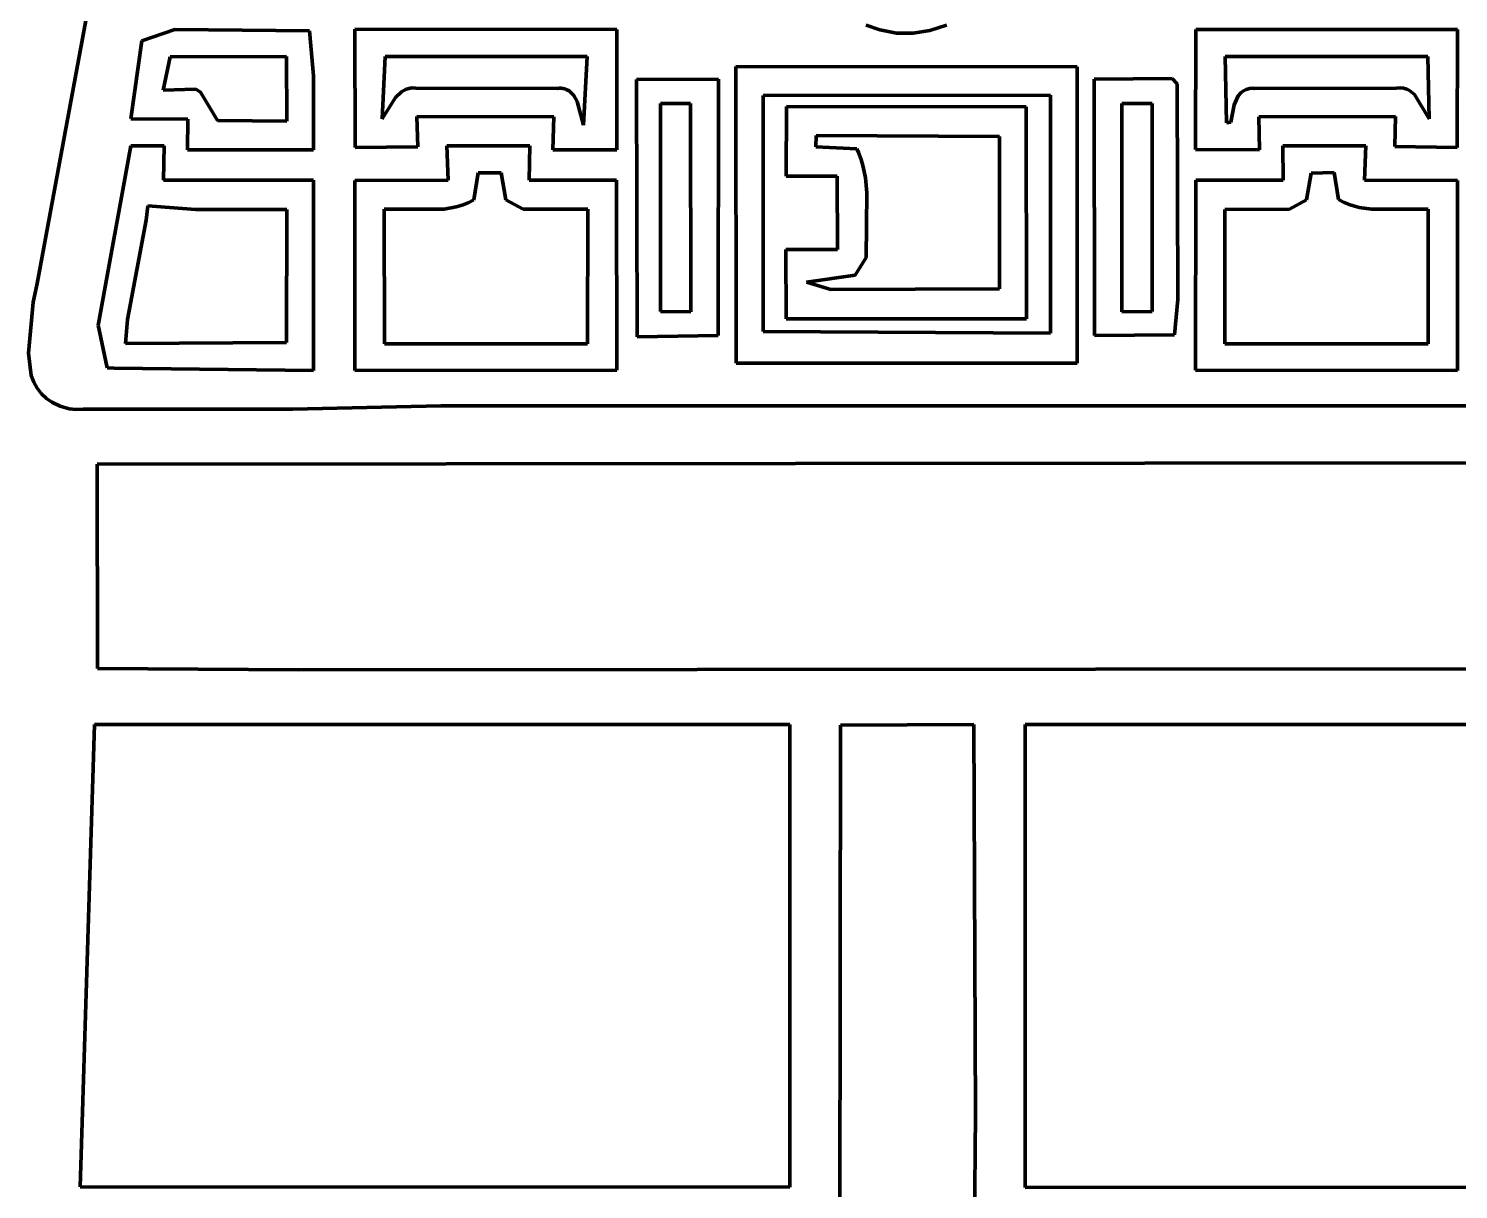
# Model space of a CAD drawing. Header units: millimetres. Extents: x 0 to 17.8, y 0 to 10.
# Drawn here: x 7.422 to 9.811, y 2.263 to 4.202 of the extents above; entities that cross this region are included whole.
import ezdxf

# ---------------------------------------------------------------- set-up
doc = ezdxf.new("R2010")
doc.units = ezdxf.units.MM
doc.layers.add('color#010101ff', color=7, linetype='CONTINUOUS', lineweight=100)
doc.layers.add('color#ffffffff', color=7, linetype='CONTINUOUS', lineweight=100)

msp = doc.modelspace()

# ---------------------------------------------------------------- linework, layer by layer
at = {"layer": 'color#010101ff'}
for p, q in [((7.8372, 5.937), (7.4368, 3.7765)), ((8.8448, 4.2001), (8.8218, 4.208)), ((8.9559, 4.208), (8.9283, 4.1989)), ((7.593, 4.0514), (7.6117, 4.182)), ((7.6117, 4.182), (7.6665, 4.2006)), ((7.6665, 4.2006), (7.8918, 4.1985)), ((7.8918, 4.1985), (7.8984, 4.1234)), ((7.9677, 4.2012), (8.4055, 4.2007)), ((7.9681, 4.0039), (7.9677, 4.2012)), ((8.4055, 4.2007), (8.4055, 4)), ((8.8725, 4.1949), (8.8448, 4.2001)), ((8.9004, 4.1946), (8.8725, 4.1949)), ((8.9283, 4.1989), (8.9004, 4.1946)), ((9.3724, 4.0001), (9.3725, 4.2007)), ((9.3725, 4.2007), (9.8102, 4.201)), ((9.8102, 4.201), (9.8095, 4.0039)), ((7.6591, 4.1554), (7.6471, 4.0995)), ((7.8532, 4.1555), (7.6591, 4.1554)), ((7.8539, 4.0475), (7.8532, 4.1555)), ((8.018, 4.1558), (8.013, 4.0513)), ((8.3557, 4.1556), (8.018, 4.1558)), ((8.3498, 4.0408), (8.3557, 4.1556)), ((8.6044, 4.139), (9.1745, 4.1387)), ((8.6049, 3.6433), (8.6044, 4.139)), ((9.1745, 4.1387), (9.1743, 3.6432)), ((9.7601, 4.1557), (9.4219, 4.1558)), ((9.4219, 4.1558), (9.4241, 4.0447)), ((9.7628, 4.0518), (9.7601, 4.1557)), ((7.8984, 4.1234), (7.8985, 3.9999)), ((8.4383, 4.1171), (8.5752, 4.1179)), ((8.4395, 3.6871), (8.4383, 4.1171)), ((8.5752, 4.1179), (8.5744, 3.6893)), ((9.2027, 4.1179), (9.3332, 4.1192)), ((9.2035, 3.6896), (9.2027, 4.1179)), ((9.3332, 4.1192), (9.3413, 4.1099)), ((9.3413, 4.1099), (9.3428, 3.7498)), ((7.6471, 4.0995), (7.7019, 4.1014)), ((7.7019, 4.1014), (7.7096, 4.0962)), ((7.7096, 4.0962), (7.7382, 4.0488)), ((8.013, 4.0513), (8.0356, 4.0874)), ((8.0356, 4.0874), (8.0453, 4.0969)), ((8.0453, 4.0969), (8.0523, 4.1008)), ((8.0523, 4.1008), (8.0575, 4.1024)), ((8.0575, 4.1024), (8.0632, 4.1032)), ((8.0632, 4.1032), (8.0694, 4.103)), ((8.0694, 4.103), (8.3057, 4.1024)), ((8.3057, 4.1024), (8.3091, 4.1026)), ((8.3091, 4.1026), (8.3123, 4.1026)), ((8.3123, 4.1026), (8.3153, 4.1022)), ((8.3153, 4.1022), (8.3182, 4.1015)), ((8.3182, 4.1015), (8.3208, 4.1006)), ((8.3208, 4.1006), (8.3256, 4.0981)), ((8.3256, 4.0981), (8.3297, 4.0947)), ((8.3297, 4.0947), (8.3332, 4.0906)), ((8.3332, 4.0906), (8.3389, 4.0806)), ((8.6499, 4.0905), (8.6496, 3.696)), ((9.13, 4.0909), (8.6499, 4.0905)), ((9.1298, 3.6937), (9.13, 4.0909)), ((9.4366, 4.0752), (9.4435, 4.0898)), ((9.4435, 4.0898), (9.4484, 4.0955)), ((9.4484, 4.0955), (9.4524, 4.0986)), ((9.4524, 4.0986), (9.457, 4.1008)), ((9.457, 4.1008), (9.4622, 4.1022)), ((9.4622, 4.1022), (9.468, 4.1026)), ((9.468, 4.1026), (9.4712, 4.1024)), ((9.4712, 4.1024), (9.7081, 4.103)), ((9.7081, 4.103), (9.7143, 4.1033)), ((9.7143, 4.1033), (9.7199, 4.1026)), ((9.7199, 4.1026), (9.7251, 4.101)), ((9.7251, 4.101), (9.7297, 4.0987)), ((9.7297, 4.0987), (9.7379, 4.092)), ((9.7379, 4.092), (9.7628, 4.0518)), ((8.3389, 4.0806), (8.3498, 4.0408)), ((8.4782, 4.0774), (8.4782, 3.7294)), ((8.5286, 4.0773), (8.4782, 4.0774)), ((8.5289, 3.7291), (8.5286, 4.0773)), ((8.6881, 3.9556), (8.6886, 4.072)), ((8.6886, 4.072), (9.0893, 4.0716)), ((9.0893, 4.0716), (9.0896, 3.7176)), ((9.2492, 4.0773), (9.2491, 3.7292)), ((9.2996, 4.0774), (9.2492, 4.0773)), ((9.2996, 3.7295), (9.2996, 4.0774)), ((9.4312, 4.0458), (9.4366, 4.0752)), ((7.6884, 4.0511), (7.593, 4.0514)), ((7.6878, 4), (7.6884, 4.0511)), ((7.7382, 4.0488), (7.8539, 4.0475)), ((8.2999, 4.0551), (8.0711, 4.0554)), ((8.0711, 4.0554), (8.0727, 4.0049)), ((8.2986, 4), (8.2999, 4.0551)), ((9.4241, 4.0447), (9.4312, 4.0458)), ((9.7065, 4.0554), (9.4779, 4.0551)), ((9.4779, 4.0551), (9.4791, 3.9999)), ((9.7053, 4.0051), (9.7065, 4.0554)), ((8.7383, 4.0239), (8.7376, 4.0046)), ((9.0445, 4.0223), (8.7383, 4.0239)), ((9.0445, 3.7675), (9.0445, 4.0223)), ((7.5393, 3.7094), (7.5935, 4.0064)), ((7.5935, 4.0064), (7.6487, 4.0065)), ((7.6487, 4.0065), (7.6478, 3.9491)), ((7.8985, 3.9999), (7.6878, 4)), ((8.0727, 4.0049), (7.9681, 4.0039)), ((8.1212, 4.0063), (8.2598, 4.0066)), ((8.1234, 3.949), (8.1212, 4.0063)), ((8.2598, 4.0066), (8.2589, 3.9491)), ((8.4055, 4), (8.2986, 4)), ((8.7376, 4.0046), (8.8062, 4.0012)), ((8.8062, 4.0012), (8.8089, 3.9953)), ((8.8089, 3.9953), (8.8135, 3.9835)), ((9.4791, 3.9999), (9.3724, 4.0001)), ((9.518, 4.0065), (9.6565, 4.0063)), ((9.5189, 3.9491), (9.518, 4.0065)), ((9.6565, 4.0063), (9.6546, 3.9491)), ((9.8095, 4.0039), (9.7053, 4.0051)), ((8.8135, 3.9835), (8.8171, 3.9714)), ((8.8171, 3.9714), (8.8206, 3.953)), ((7.6478, 3.9491), (7.8983, 3.9493)), ((7.8983, 3.9493), (7.8985, 3.6312)), ((7.9677, 3.6312), (7.9678, 3.9486)), ((7.9678, 3.9486), (8.1234, 3.949)), ((8.1738, 3.9616), (8.1663, 3.9162)), ((8.2121, 3.9613), (8.1738, 3.9616)), ((8.22, 3.9162), (8.2121, 3.9613)), ((8.2589, 3.9491), (8.405, 3.9489)), ((8.405, 3.9489), (8.4055, 3.6316)), ((8.7737, 3.9558), (8.6881, 3.9556)), ((8.774, 3.8333), (8.7737, 3.9558)), ((8.8206, 3.953), (8.8228, 3.928)), ((9.3722, 3.6317), (9.3727, 3.9489)), ((9.3727, 3.9489), (9.5189, 3.9491)), ((9.5657, 3.961), (9.5577, 3.9162)), ((9.6041, 3.9617), (9.5657, 3.961)), ((9.6112, 3.9167), (9.6041, 3.9617)), ((9.6546, 3.9491), (9.81, 3.9486)), ((9.81, 3.9486), (9.8101, 3.631)), ((8.8228, 3.928), (8.8219, 3.8201)), ((7.6215, 3.9061), (7.6188, 3.8821)), ((7.7014, 3.9001), (7.6215, 3.9061)), ((7.8539, 3.9002), (7.7014, 3.9001)), ((7.8531, 3.6779), (7.8539, 3.9002)), ((8.1166, 3.9008), (8.0168, 3.9006)), ((8.0168, 3.9006), (8.0169, 3.6759)), ((8.137, 3.9045), (8.1166, 3.9008)), ((8.147, 3.9074), (8.137, 3.9045)), ((8.1568, 3.9113), (8.147, 3.9074)), ((8.1663, 3.9162), (8.1568, 3.9113)), ((8.2486, 3.9005), (8.22, 3.9162)), ((8.3567, 3.9004), (8.2486, 3.9005)), ((8.3563, 3.6758), (8.3567, 3.9004)), ((9.5293, 3.9005), (9.4211, 3.9003)), ((9.4211, 3.9003), (9.4214, 3.6758)), ((9.5577, 3.9162), (9.5293, 3.9005)), ((9.6208, 3.9117), (9.6112, 3.9167)), ((9.6306, 3.9078), (9.6208, 3.9117)), ((9.6456, 3.9035), (9.6306, 3.9078)), ((9.6661, 3.9004), (9.6456, 3.9035)), ((9.761, 3.9004), (9.6661, 3.9004)), ((9.7608, 3.6757), (9.761, 3.9004)), ((7.6188, 3.8821), (7.5878, 3.7162)), ((8.6883, 3.7176), (8.6876, 3.8333)), ((8.6876, 3.8333), (8.774, 3.8333)), ((8.8219, 3.8201), (8.8036, 3.7903)), ((7.4368, 3.7765), (7.43, 3.7452)), ((8.8036, 3.7903), (8.7223, 3.7789)), ((8.7223, 3.7789), (8.7626, 3.7663)), ((8.7626, 3.7663), (9.0445, 3.7675)), ((7.43, 3.7452), (7.4224, 3.6599)), ((8.4782, 3.7294), (8.5289, 3.7291)), ((9.2491, 3.7292), (9.2996, 3.7295)), ((9.3428, 3.7498), (9.337, 3.6909)), ((7.5388, 3.7068), (7.5393, 3.7094)), ((7.5537, 3.6357), (7.5388, 3.7068)), ((7.5878, 3.7162), (7.5844, 3.6761)), ((9.0896, 3.7176), (8.6883, 3.7176)), ((8.5744, 3.6893), (8.4395, 3.6871)), ((8.6496, 3.696), (9.1298, 3.6937)), ((9.337, 3.6909), (9.2035, 3.6896)), ((7.4224, 3.6599), (7.4269, 3.6226)), ((7.5844, 3.6761), (7.8531, 3.6779)), ((8.0169, 3.6759), (8.3563, 3.6758)), ((9.4214, 3.6758), (9.7608, 3.6757)), ((7.5656, 3.635), (7.5537, 3.6357)), ((7.8985, 3.6312), (7.5656, 3.635)), ((8.4055, 3.6316), (7.9677, 3.6312)), ((9.1743, 3.6432), (8.6049, 3.6433)), ((9.8101, 3.631), (9.3722, 3.6317)), ((7.4269, 3.6226), (7.431, 3.6115)), ((7.431, 3.6115), (7.4367, 3.6014)), ((7.4367, 3.6014), (7.4438, 3.5923)), ((7.4438, 3.5923), (7.4522, 3.5845)), ((7.4522, 3.5845), (7.4615, 3.5779)), ((7.4615, 3.5779), (7.4753, 3.5712)), ((7.4753, 3.5712), (7.4902, 3.5671)), ((7.4902, 3.5671), (7.5018, 3.5659)), ((7.5018, 3.5659), (7.5136, 3.5663)), ((7.5136, 3.5663), (7.8641, 3.5665)), ((7.8641, 3.5665), (8.1113, 3.572)), ((8.1113, 3.572), (10.1109, 3.5718)), ((9.9024, 3.4769), (7.5371, 3.4745)), ((7.5371, 3.4745), (7.5373, 3.133)), ((7.5373, 3.133), (7.874, 3.1309)), ((7.874, 3.1309), (10.242, 3.1326)), ((7.5327, 3.0393), (7.5084, 2.2672)), ((8.6943, 3.0395), (7.5327, 3.0393)), ((8.6944, 2.2664), (8.6943, 3.0395)), ((8.7788, 3.0382), (8.7775, 2.0792)), ((9.0017, 3.0394), (8.7788, 3.0382)), ((9.0046, 2.3884), (9.0017, 3.0394)), ((9.0878, 3.0394), (9.0876, 2.2662)), ((10.2496, 3.0396), (9.0878, 3.0394)), ((9.0015, 2.0737), (9.0046, 2.3884)), ((7.5084, 2.2672), (8.6944, 2.2664)), ((9.0876, 2.2662), (10.2737, 2.2666))]:
    msp.add_line(p, q, dxfattribs=at)
at = {"layer": 'color#ffffffff'}
for p, q in [((7.4368, 3.7765), (7.8372, 5.937)), ((8.8218, 4.208), (8.8448, 4.2001)), ((8.9283, 4.1989), (8.9559, 4.208)), ((7.6117, 4.182), (7.593, 4.0514)), ((7.6665, 4.2006), (7.6117, 4.182)), ((7.8918, 4.1985), (7.6665, 4.2006)), ((7.8984, 4.1234), (7.8918, 4.1985)), ((7.9677, 4.2012), (7.9681, 4.0039)), ((8.4055, 4.2007), (7.9677, 4.2012)), ((8.4055, 4), (8.4055, 4.2007)), ((8.8448, 4.2001), (8.8725, 4.1949)), ((8.8725, 4.1949), (8.9004, 4.1946)), ((8.9004, 4.1946), (8.9283, 4.1989)), ((9.3725, 4.2007), (9.3724, 4.0001)), ((9.8102, 4.201), (9.3725, 4.2007)), ((9.8095, 4.0039), (9.8102, 4.201)), ((7.6471, 4.0995), (7.6591, 4.1554)), ((7.6591, 4.1554), (7.8532, 4.1555)), ((7.8532, 4.1555), (7.8539, 4.0475)), ((8.013, 4.0513), (8.018, 4.1558)), ((8.018, 4.1558), (8.3557, 4.1556)), ((8.3557, 4.1556), (8.3498, 4.0408)), ((8.6044, 4.139), (8.6049, 3.6433)), ((9.1745, 4.1387), (8.6044, 4.139)), ((9.1743, 3.6432), (9.1745, 4.1387)), ((9.4241, 4.0447), (9.4219, 4.1558)), ((9.4219, 4.1558), (9.7601, 4.1557)), ((9.7601, 4.1557), (9.7628, 4.0518)), ((7.8985, 3.9999), (7.8984, 4.1234)), ((8.5752, 4.1179), (8.4383, 4.1171)), ((8.4383, 4.1171), (8.4395, 3.6871)), ((8.5744, 3.6893), (8.5752, 4.1179)), ((9.3332, 4.1192), (9.2027, 4.1179)), ((9.2027, 4.1179), (9.2035, 3.6896)), ((9.3413, 4.1099), (9.3332, 4.1192)), ((9.3428, 3.7498), (9.3413, 4.1099)), ((7.7019, 4.1014), (7.6471, 4.0995)), ((7.7096, 4.0962), (7.7019, 4.1014)), ((7.7382, 4.0488), (7.7096, 4.0962)), ((8.0356, 4.0874), (8.013, 4.0513)), ((8.0453, 4.0969), (8.0356, 4.0874)), ((8.0523, 4.1008), (8.0453, 4.0969)), ((8.0575, 4.1024), (8.0523, 4.1008)), ((8.0632, 4.1032), (8.0575, 4.1024)), ((8.0694, 4.103), (8.0632, 4.1032)), ((8.3057, 4.1024), (8.0694, 4.103)), ((8.3091, 4.1026), (8.3057, 4.1024)), ((8.3123, 4.1026), (8.3091, 4.1026)), ((8.3153, 4.1022), (8.3123, 4.1026)), ((8.3182, 4.1015), (8.3153, 4.1022)), ((8.3208, 4.1006), (8.3182, 4.1015)), ((8.3256, 4.0981), (8.3208, 4.1006)), ((8.3297, 4.0947), (8.3256, 4.0981)), ((8.3332, 4.0906), (8.3297, 4.0947)), ((8.3389, 4.0806), (8.3332, 4.0906)), ((8.6496, 3.696), (8.6499, 4.0905)), ((8.6499, 4.0905), (9.13, 4.0909)), ((9.13, 4.0909), (9.1298, 3.6937)), ((9.4435, 4.0898), (9.4366, 4.0752)), ((9.4484, 4.0955), (9.4435, 4.0898)), ((9.4524, 4.0986), (9.4484, 4.0955)), ((9.457, 4.1008), (9.4524, 4.0986)), ((9.4622, 4.1022), (9.457, 4.1008)), ((9.468, 4.1026), (9.4622, 4.1022)), ((9.4712, 4.1024), (9.468, 4.1026)), ((9.7081, 4.103), (9.4712, 4.1024)), ((9.7143, 4.1033), (9.7081, 4.103)), ((9.7199, 4.1026), (9.7143, 4.1033)), ((9.7251, 4.101), (9.7199, 4.1026)), ((9.7297, 4.0987), (9.7251, 4.101)), ((9.7379, 4.092), (9.7297, 4.0987)), ((9.7628, 4.0518), (9.7379, 4.092)), ((8.3498, 4.0408), (8.3389, 4.0806)), ((8.4782, 4.0774), (8.5286, 4.0773)), ((8.4782, 3.7294), (8.4782, 4.0774)), ((8.5286, 4.0773), (8.5289, 3.7291)), ((8.6886, 4.072), (8.6881, 3.9556)), ((9.0893, 4.0716), (8.6886, 4.072)), ((9.0896, 3.7176), (9.0893, 4.0716)), ((9.2491, 3.7292), (9.2492, 4.0773)), ((9.2492, 4.0773), (9.2996, 4.0774)), ((9.2996, 4.0774), (9.2996, 3.7295)), ((9.4366, 4.0752), (9.4312, 4.0458)), ((7.593, 4.0514), (7.6884, 4.0511)), ((7.6884, 4.0511), (7.6878, 4)), ((7.8539, 4.0475), (7.7382, 4.0488)), ((8.0727, 4.0049), (8.0711, 4.0554)), ((8.0711, 4.0554), (8.2999, 4.0551)), ((8.2999, 4.0551), (8.2986, 4)), ((9.4312, 4.0458), (9.4241, 4.0447)), ((9.4779, 4.0551), (9.7065, 4.0554)), ((9.4791, 3.9999), (9.4779, 4.0551)), ((9.7065, 4.0554), (9.7053, 4.0051)), ((8.7376, 4.0046), (8.7383, 4.0239)), ((8.7383, 4.0239), (9.0445, 4.0223)), ((9.0445, 4.0223), (9.0445, 3.7675)), ((7.5935, 4.0064), (7.5393, 3.7094)), ((7.6487, 4.0065), (7.5935, 4.0064)), ((7.6478, 3.9491), (7.6487, 4.0065)), ((7.6878, 4), (7.8985, 3.9999)), ((7.9681, 4.0039), (8.0727, 4.0049)), ((8.2598, 4.0066), (8.1212, 4.0063)), ((8.1212, 4.0063), (8.1234, 3.949)), ((8.2589, 3.9491), (8.2598, 4.0066)), ((8.2986, 4), (8.4055, 4)), ((8.8062, 4.0012), (8.7376, 4.0046)), ((8.8089, 3.9953), (8.8062, 4.0012)), ((8.8135, 3.9835), (8.8089, 3.9953)), ((9.3724, 4.0001), (9.4791, 3.9999)), ((9.518, 4.0065), (9.5189, 3.9491)), ((9.6565, 4.0063), (9.518, 4.0065)), ((9.6546, 3.9491), (9.6565, 4.0063)), ((9.7053, 4.0051), (9.8095, 4.0039)), ((8.8171, 3.9714), (8.8135, 3.9835)), ((8.8206, 3.953), (8.8171, 3.9714)), ((7.8983, 3.9493), (7.6478, 3.9491)), ((7.8985, 3.6312), (7.8983, 3.9493)), ((7.9678, 3.9486), (7.9677, 3.6312)), ((8.1234, 3.949), (7.9678, 3.9486)), ((8.1663, 3.9162), (8.1738, 3.9616)), ((8.1738, 3.9616), (8.2121, 3.9613)), ((8.2121, 3.9613), (8.22, 3.9162)), ((8.405, 3.9489), (8.2589, 3.9491)), ((8.4055, 3.6316), (8.405, 3.9489)), ((8.6881, 3.9556), (8.7737, 3.9558)), ((8.7737, 3.9558), (8.774, 3.8333)), ((8.8228, 3.928), (8.8206, 3.953)), ((9.3727, 3.9489), (9.3722, 3.6317)), ((9.5189, 3.9491), (9.3727, 3.9489)), ((9.5577, 3.9162), (9.5657, 3.961)), ((9.5657, 3.961), (9.6041, 3.9617)), ((9.6041, 3.9617), (9.6112, 3.9167)), ((9.81, 3.9486), (9.6546, 3.9491)), ((9.8101, 3.631), (9.81, 3.9486)), ((8.8219, 3.8201), (8.8228, 3.928)), ((7.6188, 3.8821), (7.6215, 3.9061)), ((7.6215, 3.9061), (7.7014, 3.9001)), ((7.7014, 3.9001), (7.8539, 3.9002)), ((7.8539, 3.9002), (7.8531, 3.6779)), ((8.0168, 3.9006), (8.1166, 3.9008)), ((8.0169, 3.6759), (8.0168, 3.9006)), ((8.1166, 3.9008), (8.137, 3.9045)), ((8.137, 3.9045), (8.147, 3.9074)), ((8.147, 3.9074), (8.1568, 3.9113)), ((8.1568, 3.9113), (8.1663, 3.9162)), ((8.22, 3.9162), (8.2486, 3.9005)), ((8.2486, 3.9005), (8.3567, 3.9004)), ((8.3567, 3.9004), (8.3563, 3.6758)), ((9.4211, 3.9003), (9.5293, 3.9005)), ((9.4214, 3.6758), (9.4211, 3.9003)), ((9.5293, 3.9005), (9.5577, 3.9162)), ((9.6112, 3.9167), (9.6208, 3.9117)), ((9.6208, 3.9117), (9.6306, 3.9078)), ((9.6306, 3.9078), (9.6456, 3.9035)), ((9.6456, 3.9035), (9.6661, 3.9004)), ((9.6661, 3.9004), (9.761, 3.9004)), ((9.761, 3.9004), (9.7608, 3.6757)), ((7.5878, 3.7162), (7.6188, 3.8821)), ((8.774, 3.8333), (8.6876, 3.8333)), ((8.6876, 3.8333), (8.6883, 3.7176)), ((8.8036, 3.7903), (8.8219, 3.8201)), ((7.43, 3.7452), (7.4368, 3.7765)), ((8.7223, 3.7789), (8.8036, 3.7903)), ((8.7626, 3.7663), (8.7223, 3.7789)), ((9.0445, 3.7675), (8.7626, 3.7663)), ((7.4224, 3.6599), (7.43, 3.7452)), ((8.5289, 3.7291), (8.4782, 3.7294)), ((9.2996, 3.7295), (9.2491, 3.7292)), ((9.337, 3.6909), (9.3428, 3.7498)), ((7.5393, 3.7094), (7.5388, 3.7068)), ((7.5388, 3.7068), (7.5537, 3.6357)), ((7.5844, 3.6761), (7.5878, 3.7162)), ((8.6883, 3.7176), (9.0896, 3.7176)), ((8.4395, 3.6871), (8.5744, 3.6893)), ((9.1298, 3.6937), (8.6496, 3.696)), ((9.2035, 3.6896), (9.337, 3.6909)), ((7.4269, 3.6226), (7.4224, 3.6599)), ((7.8531, 3.6779), (7.5844, 3.6761)), ((8.3563, 3.6758), (8.0169, 3.6759)), ((9.7608, 3.6757), (9.4214, 3.6758)), ((7.5537, 3.6357), (7.5656, 3.635)), ((7.5656, 3.635), (7.8985, 3.6312)), ((7.9677, 3.6312), (8.4055, 3.6316)), ((8.6049, 3.6433), (9.1743, 3.6432)), ((9.3722, 3.6317), (9.8101, 3.631)), ((7.431, 3.6115), (7.4269, 3.6226)), ((7.4367, 3.6014), (7.431, 3.6115)), ((7.4438, 3.5923), (7.4367, 3.6014)), ((7.4522, 3.5845), (7.4438, 3.5923)), ((7.4615, 3.5779), (7.4522, 3.5845)), ((7.4753, 3.5712), (7.4615, 3.5779)), ((7.4902, 3.5671), (7.4753, 3.5712)), ((7.5018, 3.5659), (7.4902, 3.5671)), ((7.5136, 3.5663), (7.5018, 3.5659)), ((7.8641, 3.5665), (7.5136, 3.5663)), ((8.1113, 3.572), (7.8641, 3.5665)), ((10.1109, 3.5718), (8.1113, 3.572)), ((7.5371, 3.4745), (9.9024, 3.4769)), ((7.5373, 3.133), (7.5371, 3.4745)), ((7.874, 3.1309), (7.5373, 3.133)), ((10.242, 3.1326), (7.874, 3.1309)), ((7.5084, 2.2672), (7.5327, 3.0393)), ((7.5327, 3.0393), (8.6943, 3.0395)), ((8.6943, 3.0395), (8.6944, 2.2664)), ((8.7775, 2.0792), (8.7788, 3.0382)), ((8.7788, 3.0382), (9.0017, 3.0394)), ((9.0017, 3.0394), (9.0046, 2.3884)), ((9.0876, 2.2662), (9.0878, 3.0394)), ((9.0878, 3.0394), (10.2496, 3.0396)), ((9.0046, 2.3884), (9.0015, 2.0737)), ((8.6944, 2.2664), (7.5084, 2.2672)), ((10.2737, 2.2666), (9.0876, 2.2662))]:
    msp.add_line(p, q, dxfattribs=at)

doc.saveas('drawing.dxf')
